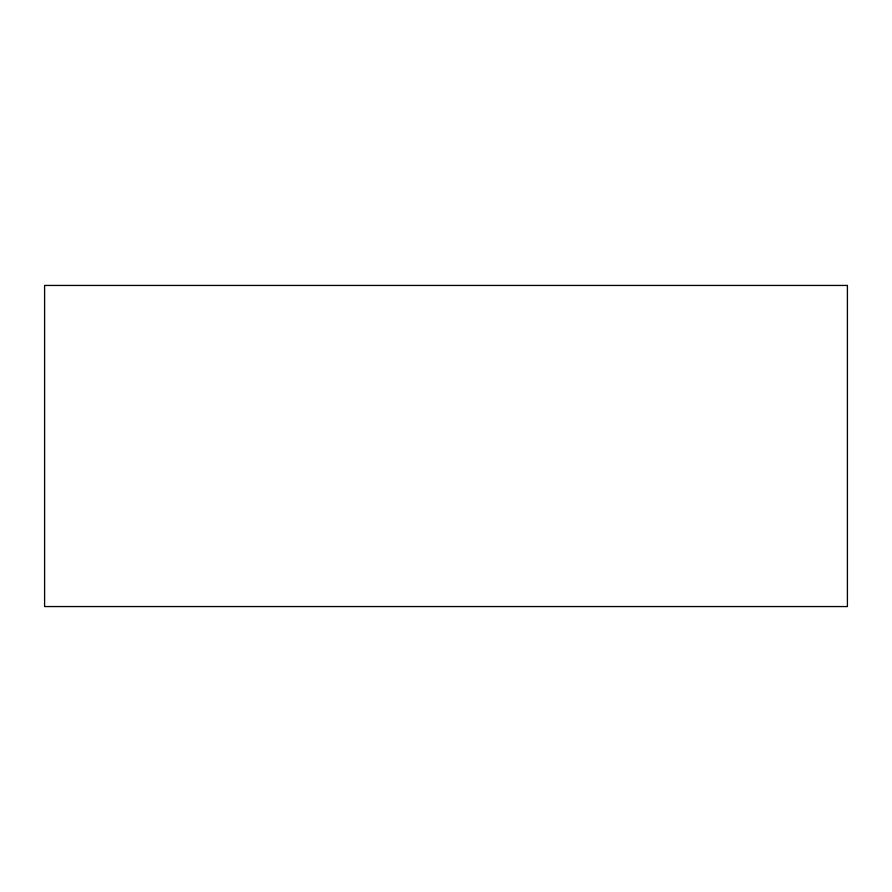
<?xml version="1.0" encoding="UTF-8"?>
<svg xmlns="http://www.w3.org/2000/svg" width="892" height="892" viewBox="0 0 892 892"><rect width="100%" height="100%" fill="white"/><g stroke="black" fill="none" stroke-linecap="round" stroke-linejoin="round"><path stroke-width="1.34" d="M847.4 285.44L44.6 285.44L44.6 606.56L847.4 606.56L847.4 285.44"/></g></svg>
